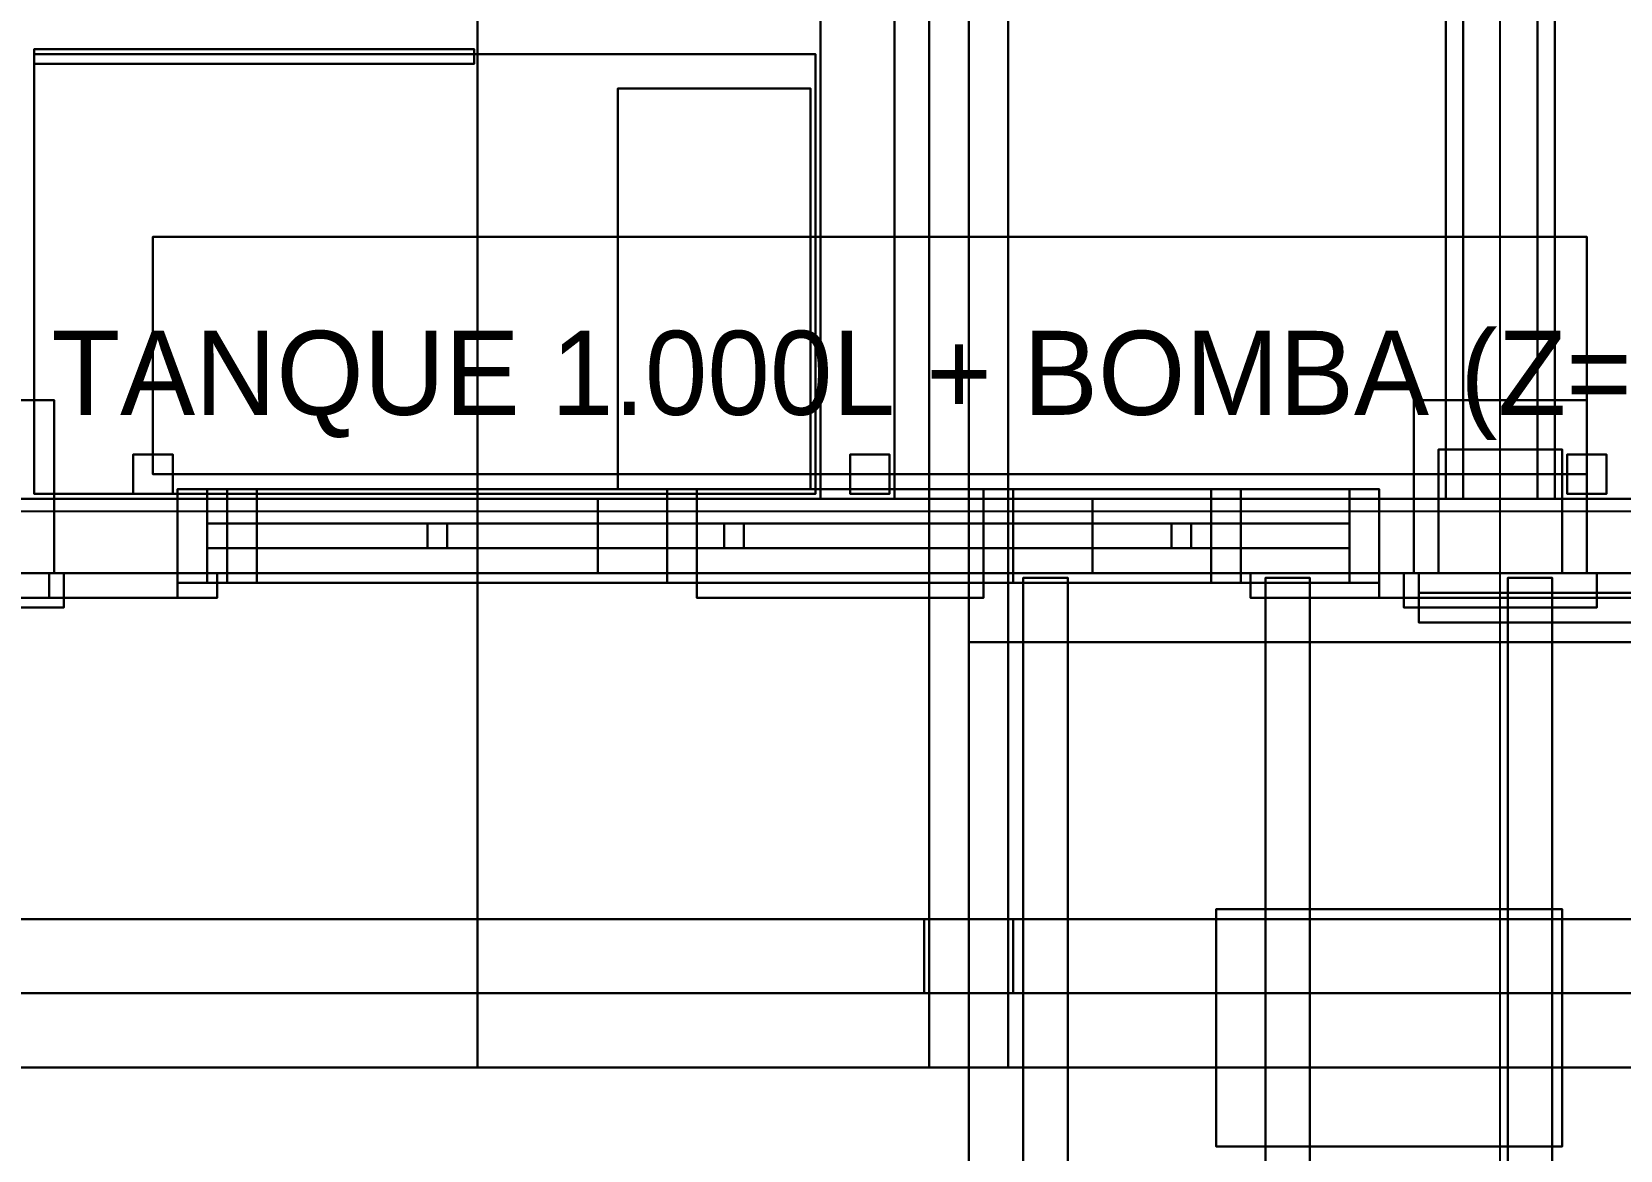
# Model space of a CAD drawing. Header units: metres. Extents: x -0.6 to 96.4, y -1.3 to 40.2.
# Drawn here: x 2.955 to 6.167, y 1.832 to 4.095 of the extents above; entities that cross this region are included whole.
import ezdxf

# ---------------------------------------------------------------- set-up
doc = ezdxf.new("R2010")
doc.units = ezdxf.units.M
for name, color, linetype in [('COLUMNAS_3D', 1, 'CONTINUOUS'), ('CUBIERTA_CHALET_3D', 9, 'CONTINUOUS'), ('EJES_ESTRUCTURALES', 1, 'CONTINUOUS'), ('LOSA_PISO_3D', 8, 'CONTINUOUS'), ('MUROS_EXTERIORES_3D', 7, 'CONTINUOUS'), ('P2_CARPINTERIA_RUSTICA_3D', 34, 'CONTINUOUS'), ('P2_COLUMNAS_3D', 1, 'CONTINUOUS'), ('P2_LOSA_PISO_3D', 8, 'CONTINUOUS'), ('P2_MUROS_MADERA_EXT_3D', 34, 'CONTINUOUS'), ('P2_MUROS_MADERA_INT_3D', 6, 'CONTINUOUS'), ('P2_ROTULOS', 6, 'CONTINUOUS'), ('P2_TIMBER_FRAME_3D', 34, 'CONTINUOUS'), ('PB_MOBILIARIO_OFICINA_3D', 34, 'CONTINUOUS'), ('SOTANO_COLUMNAS_3D', 1, 'CONTINUOUS'), ('SOTANO_LOSA_3D', 8, 'CONTINUOUS'), ('SOTANO_MOBILIARIO_3D', 30, 'CONTINUOUS'), ('SOTANO_MUROS_EXT_3D', 4, 'CONTINUOUS'), ('SOTANO_MUROS_INT_3D', 4, 'CONTINUOUS'), ('SOTANO_PIEDRA_MADERA_3D', 34, 'CONTINUOUS'), ('TERRENO_3D', 3, 'CONTINUOUS')]:
    doc.layers.add(name, color=color, linetype=linetype)

msp = doc.modelspace()

# ---------------------------------------------------------------- linework, layer by layer
at = {"layer": 'COLUMNAS_3D', "color": 1}
for points in [[(5.8, 3), (6.05, 3), (6.05, 3.25), (5.8, 3.25)], [(5.8, 3, 2.85), (6.05, 3, 2.85), (6.05, 3.25, 2.85), (5.8, 3.25, 2.85)], [(5.8, 3.25), (6.05, 3.25), (6.05, 3.25, 2.85), (5.8, 3.25, 2.85)], [(5.8, 3), (5.8, 3.25), (5.8, 3.25, 2.85), (5.8, 3, 2.85)], [(6.05, 3), (6.05, 3.25), (6.05, 3.25, 2.85), (6.05, 3, 2.85)], [(5.8, 3), (6.05, 3), (6.05, 3, 2.85), (5.8, 3, 2.85)]]:
    msp.add_3dface(points, dxfattribs=at)
at = {"layer": 'CUBIERTA_CHALET_3D', "color": 9}
for points in [[(4.85, 2, 8.6994), (10.1, 2, 5.4189), (10.1, 24.71, 5.4189), (4.85, 24.71, 8.6994)], [(4.85, 2, 8.8794), (10.1, 2, 5.5989), (10.1, 24.71, 5.5989), (4.85, 24.71, 8.8794)], [(4.85, 2, 8.6994), (4.85, 24.71, 8.6994), (4.85, 24.71, 8.8794), (4.85, 2, 8.8794)], [(0.4, 2, 7.56), (3.8562, 2, 8.0784), (3.8562, 7.45, 8.0784), (0.4, 7.45, 7.56)], [(0.4, 2, 7.72), (3.8562, 2, 8.2384), (3.8562, 7.45, 8.2384), (0.4, 7.45, 7.72)], [(3.8562, 2, 8.0784), (3.8562, 7.45, 8.0784), (3.8562, 7.45, 8.2384), (3.8562, 2, 8.2384)], [(3.8562, 2, 8.0784), (4.85, 2, 8.6994), (4.85, 7.45, 8.6994), (3.8562, 7.45, 8.0784)], [(3.8562, 2, 8.2584), (4.85, 2, 8.8794), (4.85, 7.45, 8.8794), (3.8562, 7.45, 8.2584)], [(3.8562, 2, 8.0784), (3.8562, 7.45, 8.0784), (3.8562, 7.45, 8.2584), (3.8562, 2, 8.2584)], [(4.85, 2, 8.6994), (4.85, 7.45, 8.6994), (4.85, 7.45, 8.8794), (4.85, 2, 8.8794)], [(0.4, 2, 7.56), (3.8562, 2, 8.0784), (3.8562, 2, 8.2384), (0.4, 2, 7.72)], [(3.8562, 2, 8.0784), (4.85, 2, 8.6994), (4.85, 2, 8.8794), (3.8562, 2, 8.2584)], [(4.85, 2, 8.6994), (10.1, 2, 5.4189), (10.1, 2, 5.5989), (4.85, 2, 8.8794)]]:
    msp.add_3dface(points, dxfattribs=at)
at = {"layer": 'EJES_ESTRUCTURALES', "color": 1}
for p, q in [((5.925, 1.8), (5.925, 25.51)), ((-0.6, 3.125), (10.4, 3.125))]:
    msp.add_line(p, q, dxfattribs=at)
at = {"layer": 'LOSA_PISO_3D', "color": 8}
for points in [[(0.15, 3, -0.15), (9.15, 3, -0.15), (9.15, 7.4, -0.15), (0.15, 7.4, -0.15)], [(0.15, 3), (9.15, 3), (9.15, 7.4), (0.15, 7.4)], [(0.15, 3, -0.15), (9.15, 3, -0.15), (9.15, 3), (0.15, 3)]]:
    msp.add_3dface(points, dxfattribs=at)
at = {"layer": 'MUROS_EXTERIORES_3D', "color": 7}
for points in [[(2.35, 3), (4.1, 3), (4.1, 3.15), (2.35, 3.15)], [(2.35, 3, 2.85), (4.1, 3, 2.85), (4.1, 3.15, 2.85), (2.35, 3.15, 2.85)], [(2.35, 3.15), (4.1, 3.15), (4.1, 3.15, 2.85), (2.35, 3.15, 2.85)], [(4.1, 3), (4.1, 3.15), (4.1, 3.15, 2.85), (4.1, 3, 2.85)], [(4.1, 3), (5.1, 3), (5.1, 3.15), (4.1, 3.15)], [(4.1, 3, 1), (5.1, 3, 1), (5.1, 3.15, 1), (4.1, 3.15, 1)], [(4.1, 3.15), (5.1, 3.15), (5.1, 3.15, 1), (4.1, 3.15, 1)], [(4.1, 3), (4.1, 3.15), (4.1, 3.15, 1), (4.1, 3, 1)], [(4.1, 3, 2.1), (5.1, 3, 2.1), (5.1, 3.15, 2.1), (4.1, 3.15, 2.1)], [(4.1, 3, 2.85), (5.1, 3, 2.85), (5.1, 3.15, 2.85), (4.1, 3.15, 2.85)], [(4.1, 3.15, 2.1), (5.1, 3.15, 2.1), (5.1, 3.15, 2.85), (4.1, 3.15, 2.85)], [(4.1, 3, 2.1), (4.1, 3.15, 2.1), (4.1, 3.15, 2.85), (4.1, 3, 2.85)], [(5.1, 3), (5.1, 3.15), (5.1, 3.15, 1), (5.1, 3, 1)], [(5.1, 3, 2.1), (5.1, 3.15, 2.1), (5.1, 3.15, 2.85), (5.1, 3, 2.85)], [(5.1, 3), (7, 3), (7, 3.15), (5.1, 3.15)], [(5.1, 3, 2.85), (7, 3, 2.85), (7, 3.15, 2.85), (5.1, 3.15, 2.85)], [(5.1, 3.15), (7, 3.15), (7, 3.15, 2.85), (5.1, 3.15, 2.85)], [(5.1, 3), (5.1, 3.15), (5.1, 3.15, 2.85), (5.1, 3, 2.85)], [(2.35, 3), (4.1, 3), (4.1, 3, 2.85), (2.35, 3, 2.85)], [(4.1, 3), (5.1, 3), (5.1, 3, 1), (4.1, 3, 1)], [(4.1, 3, 2.1), (5.1, 3, 2.1), (5.1, 3, 2.85), (4.1, 3, 2.85)], [(5.1, 3), (7, 3), (7, 3, 2.85), (5.1, 3, 2.85)]]:
    msp.add_3dface(points, dxfattribs=at)
at = {"layer": 'P2_CARPINTERIA_RUSTICA_3D', "color": 34}
for points in [[(3.25, 2.98, -0.85), (4.3, 2.98, -0.85), (4.3, 3.17, -0.85), (3.25, 3.17, -0.85)], [(3.25, 2.98, -0.79), (4.3, 2.98, -0.79), (4.3, 3.17, -0.79), (3.25, 3.17, -0.79)], [(3.25, 3.17, -0.85), (4.3, 3.17, -0.85), (4.3, 3.17, -0.79), (3.25, 3.17, -0.79)], [(3.25, 2.98, -0.85), (3.25, 3.17, -0.85), (3.25, 3.17, -0.79), (3.25, 2.98, -0.79)], [(3.25, 2.98, -0.46), (4.3, 2.98, -0.46), (4.3, 3.17, -0.46), (3.25, 3.17, -0.46)], [(3.25, 2.98, -0.4), (4.3, 2.98, -0.4), (4.3, 3.17, -0.4), (3.25, 3.17, -0.4)], [(3.25, 3.17, -0.46), (4.3, 3.17, -0.46), (4.3, 3.17, -0.4), (3.25, 3.17, -0.4)], [(3.25, 2.98, -0.46), (3.25, 3.17, -0.46), (3.25, 3.17, -0.4), (3.25, 2.98, -0.4)], [(3.25, 2.98, -0.79), (3.31, 2.98, -0.79), (3.31, 3.17, -0.79), (3.25, 3.17, -0.79)], [(3.25, 2.98, -0.46), (3.31, 2.98, -0.46), (3.31, 3.17, -0.46), (3.25, 3.17, -0.46)], [(3.25, 3.17, -0.79), (3.31, 3.17, -0.79), (3.31, 3.17, -0.46), (3.25, 3.17, -0.46)], [(3.25, 2.98, -0.79), (3.25, 3.17, -0.79), (3.25, 3.17, -0.46), (3.25, 2.98, -0.46)], [(3.31, 2.98, -0.79), (3.31, 3.17, -0.79), (3.31, 3.17, -0.46), (3.31, 2.98, -0.46)], [(3.35, 2.98, 3.9), (5.4, 2.98, 3.9), (5.4, 3.17, 3.9), (3.35, 3.17, 3.9)], [(3.35, 2.98, 3.96), (5.4, 2.98, 3.96), (5.4, 3.17, 3.96), (3.35, 3.17, 3.96)], [(3.35, 3.17, 3.9), (5.4, 3.17, 3.9), (5.4, 3.17, 3.96), (3.35, 3.17, 3.96)], [(3.35, 2.98, 3.9), (3.35, 3.17, 3.9), (3.35, 3.17, 3.96), (3.35, 2.98, 3.96)], [(3.35, 2.98, 5.14), (5.4, 2.98, 5.14), (5.4, 3.17, 5.14), (3.35, 3.17, 5.14)], [(3.35, 2.98, 5.2), (5.4, 2.98, 5.2), (5.4, 3.17, 5.2), (3.35, 3.17, 5.2)], [(3.35, 3.17, 5.14), (5.4, 3.17, 5.14), (5.4, 3.17, 5.2), (3.35, 3.17, 5.2)], [(3.35, 2.98, 5.14), (3.35, 3.17, 5.14), (3.35, 3.17, 5.2), (3.35, 2.98, 5.2)], [(3.35, 2.98, 3.96), (3.41, 2.98, 3.96), (3.41, 3.17, 3.96), (3.35, 3.17, 3.96)], [(3.35, 2.98, 5.14), (3.41, 2.98, 5.14), (3.41, 3.17, 5.14), (3.35, 3.17, 5.14)], [(3.35, 3.17, 3.96), (3.41, 3.17, 3.96), (3.41, 3.17, 5.14), (3.35, 3.17, 5.14)], [(3.35, 2.98, 3.96), (3.35, 3.17, 3.96), (3.35, 3.17, 5.14), (3.35, 2.98, 5.14)], [(3.41, 2.98, 3.96), (3.41, 3.17, 3.96), (3.41, 3.17, 5.14), (3.41, 2.98, 5.14)], [(4.24, 2.98, -0.79), (4.3, 2.98, -0.79), (4.3, 3.17, -0.79), (4.24, 3.17, -0.79)], [(4.24, 2.98, -0.46), (4.3, 2.98, -0.46), (4.3, 3.17, -0.46), (4.24, 3.17, -0.46)], [(4.24, 3.17, -0.79), (4.3, 3.17, -0.79), (4.3, 3.17, -0.46), (4.24, 3.17, -0.46)], [(4.24, 2.98, -0.79), (4.24, 3.17, -0.79), (4.24, 3.17, -0.46), (4.24, 2.98, -0.46)], [(4.3, 2.98, -0.85), (4.3, 3.17, -0.85), (4.3, 3.17, -0.79), (4.3, 2.98, -0.79)], [(4.3, 2.98, -0.46), (4.3, 3.17, -0.46), (4.3, 3.17, -0.4), (4.3, 2.98, -0.4)], [(4.3, 2.98, -0.79), (4.3, 3.17, -0.79), (4.3, 3.17, -0.46), (4.3, 2.98, -0.46)], [(4.88, 2.98, -1.7), (5.68, 2.98, -1.7), (5.68, 3.17, -1.7), (4.88, 3.17, -1.7)], [(4.88, 2.98, -1.64), (5.68, 2.98, -1.64), (5.68, 3.17, -1.64), (4.88, 3.17, -1.64)], [(4.88, 3.17, -1.7), (5.68, 3.17, -1.7), (5.68, 3.17, -1.64), (4.88, 3.17, -1.64)], [(4.88, 2.98, -1.7), (4.88, 3.17, -1.7), (4.88, 3.17, -1.64), (4.88, 2.98, -1.64)], [(4.88, 2.98, -0.51), (5.68, 2.98, -0.51), (5.68, 3.17, -0.51), (4.88, 3.17, -0.51)], [(4.88, 2.98, -0.45), (5.68, 2.98, -0.45), (5.68, 3.17, -0.45), (4.88, 3.17, -0.45)], [(4.88, 3.17, -0.51), (5.68, 3.17, -0.51), (5.68, 3.17, -0.45), (4.88, 3.17, -0.45)], [(4.88, 2.98, -0.51), (4.88, 3.17, -0.51), (4.88, 3.17, -0.45), (4.88, 2.98, -0.45)], [(4.88, 2.98, -1.64), (4.94, 2.98, -1.64), (4.94, 3.17, -1.64), (4.88, 3.17, -1.64)], [(4.88, 2.98, -0.51), (4.94, 2.98, -0.51), (4.94, 3.17, -0.51), (4.88, 3.17, -0.51)], [(4.88, 3.17, -1.64), (4.94, 3.17, -1.64), (4.94, 3.17, -0.51), (4.88, 3.17, -0.51)], [(4.88, 2.98, -1.64), (4.88, 3.17, -1.64), (4.88, 3.17, -0.51), (4.88, 2.98, -0.51)], [(4.94, 2.98, -1.64), (4.94, 3.17, -1.64), (4.94, 3.17, -0.51), (4.94, 2.98, -0.51)], [(5.34, 2.98, 3.96), (5.4, 2.98, 3.96), (5.4, 3.17, 3.96), (5.34, 3.17, 3.96)], [(5.34, 2.98, 5.14), (5.4, 2.98, 5.14), (5.4, 3.17, 5.14), (5.34, 3.17, 5.14)], [(5.34, 3.17, 3.96), (5.4, 3.17, 3.96), (5.4, 3.17, 5.14), (5.34, 3.17, 5.14)], [(5.34, 2.98, 3.96), (5.34, 3.17, 3.96), (5.34, 3.17, 5.14), (5.34, 2.98, 5.14)], [(5.4, 2.98, 3.9), (5.4, 3.17, 3.9), (5.4, 3.17, 3.96), (5.4, 2.98, 3.96)], [(5.4, 2.98, 5.14), (5.4, 3.17, 5.14), (5.4, 3.17, 5.2), (5.4, 2.98, 5.2)], [(5.4, 2.98, 3.96), (5.4, 3.17, 3.96), (5.4, 3.17, 5.14), (5.4, 2.98, 5.14)], [(5.62, 2.98, -1.64), (5.68, 2.98, -1.64), (5.68, 3.17, -1.64), (5.62, 3.17, -1.64)], [(5.62, 2.98, -0.51), (5.68, 2.98, -0.51), (5.68, 3.17, -0.51), (5.62, 3.17, -0.51)], [(5.62, 3.17, -1.64), (5.68, 3.17, -1.64), (5.68, 3.17, -0.51), (5.62, 3.17, -0.51)], [(5.62, 2.98, -1.64), (5.62, 3.17, -1.64), (5.62, 3.17, -0.51), (5.62, 2.98, -0.51)], [(5.68, 2.98, -1.7), (5.68, 3.17, -1.7), (5.68, 3.17, -1.64), (5.68, 2.98, -1.64)], [(5.68, 2.98, -0.51), (5.68, 3.17, -0.51), (5.68, 3.17, -0.45), (5.68, 2.98, -0.45)], [(5.68, 2.98, -1.64), (5.68, 3.17, -1.64), (5.68, 3.17, -0.51), (5.68, 2.98, -0.51)], [(3.31, 3.05, -0.645), (4.24, 3.05, -0.645), (4.24, 3.1, -0.645), (3.31, 3.1, -0.645)], [(3.31, 3.05, -0.605), (4.24, 3.05, -0.605), (4.24, 3.1, -0.605), (3.31, 3.1, -0.605)], [(3.31, 3.1, -0.645), (4.24, 3.1, -0.645), (4.24, 3.1, -0.605), (3.31, 3.1, -0.605)], [(3.31, 3.05, -0.645), (3.31, 3.1, -0.645), (3.31, 3.1, -0.605), (3.31, 3.05, -0.605)], [(3.41, 3.05, 4.53), (5.34, 3.05, 4.53), (5.34, 3.1, 4.53), (3.41, 3.1, 4.53)], [(3.41, 3.05, 4.57), (5.34, 3.05, 4.57), (5.34, 3.1, 4.57), (3.41, 3.1, 4.57)], [(3.41, 3.1, 4.53), (5.34, 3.1, 4.53), (5.34, 3.1, 4.57), (3.41, 3.1, 4.57)], [(3.41, 3.05, 4.53), (3.41, 3.1, 4.53), (3.41, 3.1, 4.57), (3.41, 3.05, 4.57)], [(3.755, 3.05, -0.79), (3.795, 3.05, -0.79), (3.795, 3.1, -0.79), (3.755, 3.1, -0.79)], [(3.755, 3.05, -0.46), (3.795, 3.05, -0.46), (3.795, 3.1, -0.46), (3.755, 3.1, -0.46)], [(3.755, 3.1, -0.79), (3.795, 3.1, -0.79), (3.795, 3.1, -0.46), (3.755, 3.1, -0.46)], [(3.755, 3.05, -0.79), (3.755, 3.1, -0.79), (3.755, 3.1, -0.46), (3.755, 3.05, -0.46)], [(3.795, 3.05, -0.79), (3.795, 3.1, -0.79), (3.795, 3.1, -0.46), (3.795, 3.05, -0.46)], [(4.24, 3.05, -0.645), (4.24, 3.1, -0.645), (4.24, 3.1, -0.605), (4.24, 3.05, -0.605)], [(4.355, 3.05, 3.96), (4.395, 3.05, 3.96), (4.395, 3.1, 3.96), (4.355, 3.1, 3.96)], [(4.355, 3.05, 5.14), (4.395, 3.05, 5.14), (4.395, 3.1, 5.14), (4.355, 3.1, 5.14)], [(4.355, 3.1, 3.96), (4.395, 3.1, 3.96), (4.395, 3.1, 5.14), (4.355, 3.1, 5.14)], [(4.355, 3.05, 3.96), (4.355, 3.1, 3.96), (4.355, 3.1, 5.14), (4.355, 3.05, 5.14)], [(4.395, 3.05, 3.96), (4.395, 3.1, 3.96), (4.395, 3.1, 5.14), (4.395, 3.05, 5.14)], [(4.94, 3.05, -1.095), (5.62, 3.05, -1.095), (5.62, 3.1, -1.095), (4.94, 3.1, -1.095)], [(4.94, 3.05, -1.055), (5.62, 3.05, -1.055), (5.62, 3.1, -1.055), (4.94, 3.1, -1.055)], [(4.94, 3.1, -1.095), (5.62, 3.1, -1.095), (5.62, 3.1, -1.055), (4.94, 3.1, -1.055)], [(4.94, 3.05, -1.095), (4.94, 3.1, -1.095), (4.94, 3.1, -1.055), (4.94, 3.05, -1.055)], [(5.26, 3.05, -1.64), (5.3, 3.05, -1.64), (5.3, 3.1, -1.64), (5.26, 3.1, -1.64)], [(5.26, 3.05, -0.51), (5.3, 3.05, -0.51), (5.3, 3.1, -0.51), (5.26, 3.1, -0.51)], [(5.26, 3.1, -1.64), (5.3, 3.1, -1.64), (5.3, 3.1, -0.51), (5.26, 3.1, -0.51)], [(5.26, 3.05, -1.64), (5.26, 3.1, -1.64), (5.26, 3.1, -0.51), (5.26, 3.05, -0.51)], [(5.3, 3.05, -1.64), (5.3, 3.1, -1.64), (5.3, 3.1, -0.51), (5.3, 3.05, -0.51)], [(5.34, 3.05, 4.53), (5.34, 3.1, 4.53), (5.34, 3.1, 4.57), (5.34, 3.05, 4.57)], [(5.62, 3.05, -1.095), (5.62, 3.1, -1.095), (5.62, 3.1, -1.055), (5.62, 3.05, -1.055)], [(3.31, 3.05, -0.645), (4.24, 3.05, -0.645), (4.24, 3.05, -0.605), (3.31, 3.05, -0.605)], [(3.41, 3.05, 4.53), (5.34, 3.05, 4.53), (5.34, 3.05, 4.57), (3.41, 3.05, 4.57)], [(3.755, 3.05, -0.79), (3.795, 3.05, -0.79), (3.795, 3.05, -0.46), (3.755, 3.05, -0.46)], [(4.355, 3.05, 3.96), (4.395, 3.05, 3.96), (4.395, 3.05, 5.14), (4.355, 3.05, 5.14)], [(4.94, 3.05, -1.095), (5.62, 3.05, -1.095), (5.62, 3.05, -1.055), (4.94, 3.05, -1.055)], [(5.26, 3.05, -1.64), (5.3, 3.05, -1.64), (5.3, 3.05, -0.51), (5.26, 3.05, -0.51)], [(2.99, 2.95, 3.9), (3.33, 2.95, 3.9), (3.33, 3, 3.9), (2.99, 3, 3.9)], [(2.99, 2.95, 5.2), (3.33, 2.95, 5.2), (3.33, 3, 5.2), (2.99, 3, 5.2)], [(2.99, 3, 3.9), (3.33, 3, 3.9), (3.33, 3, 5.2), (2.99, 3, 5.2)], [(2.99, 2.95, 3.9), (2.99, 3, 3.9), (2.99, 3, 5.2), (2.99, 2.95, 5.2)], [(3.33, 2.95, 3.9), (3.33, 3, 3.9), (3.33, 3, 5.2), (3.33, 2.95, 5.2)], [(5.42, 2.95, 3.9), (5.76, 2.95, 3.9), (5.76, 3, 3.9), (5.42, 3, 3.9)], [(5.42, 2.95, 5.2), (5.76, 2.95, 5.2), (5.76, 3, 5.2), (5.42, 3, 5.2)], [(5.42, 3, 3.9), (5.76, 3, 3.9), (5.76, 3, 5.2), (5.42, 3, 5.2)], [(5.42, 2.95, 3.9), (5.42, 3, 3.9), (5.42, 3, 5.2), (5.42, 2.95, 5.2)], [(5.76, 2.95, 3.9), (5.76, 3, 3.9), (5.76, 3, 5.2), (5.76, 2.95, 5.2)], [(3.25, 2.98, -0.85), (4.3, 2.98, -0.85), (4.3, 2.98, -0.79), (3.25, 2.98, -0.79)], [(3.25, 2.98, -0.46), (4.3, 2.98, -0.46), (4.3, 2.98, -0.4), (3.25, 2.98, -0.4)], [(3.25, 2.98, -0.79), (3.31, 2.98, -0.79), (3.31, 2.98, -0.46), (3.25, 2.98, -0.46)], [(3.35, 2.98, 3.9), (5.4, 2.98, 3.9), (5.4, 2.98, 3.96), (3.35, 2.98, 3.96)], [(3.35, 2.98, 5.14), (5.4, 2.98, 5.14), (5.4, 2.98, 5.2), (3.35, 2.98, 5.2)], [(3.35, 2.98, 3.96), (3.41, 2.98, 3.96), (3.41, 2.98, 5.14), (3.35, 2.98, 5.14)], [(4.24, 2.98, -0.79), (4.3, 2.98, -0.79), (4.3, 2.98, -0.46), (4.24, 2.98, -0.46)], [(4.88, 2.98, -1.7), (5.68, 2.98, -1.7), (5.68, 2.98, -1.64), (4.88, 2.98, -1.64)], [(4.88, 2.98, -0.51), (5.68, 2.98, -0.51), (5.68, 2.98, -0.45), (4.88, 2.98, -0.45)], [(4.88, 2.98, -1.64), (4.94, 2.98, -1.64), (4.94, 2.98, -0.51), (4.88, 2.98, -0.51)], [(5.34, 2.98, 3.96), (5.4, 2.98, 3.96), (5.4, 2.98, 5.14), (5.34, 2.98, 5.14)], [(5.62, 2.98, -1.64), (5.68, 2.98, -1.64), (5.68, 2.98, -0.51), (5.62, 2.98, -0.51)], [(5.76, 2.9, -2.53), (6.28, 2.9, -2.53), (6.28, 2.96, -2.53), (5.76, 2.96, -2.53)], [(5.76, 2.9, -0.47), (6.28, 2.9, -0.47), (6.28, 2.96, -0.47), (5.76, 2.96, -0.47)], [(5.76, 2.96, -2.53), (6.28, 2.96, -2.53), (6.28, 2.96, -0.47), (5.76, 2.96, -0.47)], [(5.76, 2.9, -2.53), (5.76, 2.96, -2.53), (5.76, 2.96, -0.47), (5.76, 2.9, -0.47)], [(2.99, 2.95, 3.9), (3.33, 2.95, 3.9), (3.33, 2.95, 5.2), (2.99, 2.95, 5.2)], [(5.42, 2.95, 3.9), (5.76, 2.95, 3.9), (5.76, 2.95, 5.2), (5.42, 2.95, 5.2)], [(5.76, 2.9, -2.53), (6.28, 2.9, -2.53), (6.28, 2.9, -0.47), (5.76, 2.9, -0.47)]]:
    msp.add_3dface(points, dxfattribs=at)
at = {"layer": 'P2_COLUMNAS_3D', "color": 1}
for points in [[(5.8, 3, 3), (6.05, 3, 3), (6.05, 3.25, 3), (5.8, 3.25, 3)], [(5.8, 3, 5.85), (6.05, 3, 5.85), (6.05, 3.25, 5.85), (5.8, 3.25, 5.85)], [(5.8, 3.25, 3), (6.05, 3.25, 3), (6.05, 3.25, 5.85), (5.8, 3.25, 5.85)], [(5.8, 3, 3), (5.8, 3.25, 3), (5.8, 3.25, 5.85), (5.8, 3, 5.85)], [(6.05, 3, 3), (6.05, 3.25, 3), (6.05, 3.25, 5.85), (6.05, 3, 5.85)], [(5.8, 3, 3), (6.05, 3, 3), (6.05, 3, 5.85), (5.8, 3, 5.85)]]:
    msp.add_3dface(points, dxfattribs=at)
at = {"layer": 'P2_LOSA_PISO_3D', "color": 8}
for points in [[(0.15, 3, 2.85), (9.15, 3, 2.85), (9.15, 7.4, 2.85), (0.15, 7.4, 2.85)], [(0.15, 3, 3), (9.15, 3, 3), (9.15, 7.4, 3), (0.15, 7.4, 3)], [(0.15, 3, 2.85), (9.15, 3, 2.85), (9.15, 3, 3), (0.15, 3, 3)]]:
    msp.add_3dface(points, dxfattribs=at)
at = {"layer": 'P2_MUROS_MADERA_EXT_3D', "color": 34}
for points in [[(2.9, 3, 3), (3.35, 3, 3), (3.35, 3.15, 3), (2.9, 3.15, 3)], [(2.9, 3, 5.85), (3.35, 3, 5.85), (3.35, 3.15, 5.85), (2.9, 3.15, 5.85)], [(2.9, 3.15, 3), (3.35, 3.15, 3), (3.35, 3.15, 5.85), (2.9, 3.15, 5.85)], [(2.9, 3, 5.85), (3.8562, 3, 5.85), (3.8562, 3.15, 5.85), (2.9, 3.15, 5.85)], [(2.9, 3, 7.935), (3.8562, 3, 8.0784), (3.8562, 3.15, 8.0784), (2.9, 3.15, 7.935)], [(2.9, 3.15, 5.85), (3.8562, 3.15, 5.85), (3.8562, 3.15, 8.0784), (2.9, 3.15, 7.935)], [(3.35, 3, 3), (3.35, 3.15, 3), (3.35, 3.15, 5.85), (3.35, 3, 5.85)], [(3.35, 3, 3), (5.4, 3, 3), (5.4, 3.15, 3), (3.35, 3.15, 3)], [(3.35, 3, 3.9), (5.4, 3, 3.9), (5.4, 3.15, 3.9), (3.35, 3.15, 3.9)], [(3.35, 3.15, 3), (5.4, 3.15, 3), (5.4, 3.15, 3.9), (3.35, 3.15, 3.9)], [(3.35, 3, 3), (3.35, 3.15, 3), (3.35, 3.15, 3.9), (3.35, 3, 3.9)], [(3.35, 3, 5.2), (5.4, 3, 5.2), (5.4, 3.15, 5.2), (3.35, 3.15, 5.2)], [(3.35, 3, 5.85), (5.4, 3, 5.85), (5.4, 3.15, 5.85), (3.35, 3.15, 5.85)], [(3.35, 3.15, 5.2), (5.4, 3.15, 5.2), (5.4, 3.15, 5.85), (3.35, 3.15, 5.85)], [(3.35, 3, 5.2), (3.35, 3.15, 5.2), (3.35, 3.15, 5.85), (3.35, 3, 5.85)], [(3.8562, 3, 5.85), (3.8562, 3.15, 5.85), (3.8562, 3.15, 8.0784), (3.8562, 3, 8.0784)], [(3.8562, 3, 5.85), (4.85, 3, 5.85), (4.85, 3.15, 5.85), (3.8562, 3.15, 5.85)], [(3.8562, 3, 8.0784), (4.85, 3, 8.6994), (4.85, 3.15, 8.6994), (3.8562, 3.15, 8.0784)], [(3.8562, 3.15, 5.85), (4.85, 3.15, 5.85), (4.85, 3.15, 8.6994), (3.8562, 3.15, 8.0784)], [(3.8562, 3, 5.85), (3.8562, 3.15, 5.85), (3.8562, 3.15, 8.0784), (3.8562, 3, 8.0784)], [(4.85, 3, 5.85), (4.85, 3.15, 5.85), (4.85, 3.15, 8.6994), (4.85, 3, 8.6994)], [(4.85, 3, 5.85), (9.15, 3, 5.85), (9.15, 3.15, 5.85), (4.85, 3.15, 5.85)], [(4.85, 3, 8.6994), (9.15, 3, 6.0125), (9.15, 3.15, 6.0125), (4.85, 3.15, 8.6994)], [(4.85, 3.15, 5.85), (9.15, 3.15, 5.85), (9.15, 3.15, 6.0125), (4.85, 3.15, 8.6994)], [(4.85, 3, 5.85), (4.85, 3.15, 5.85), (4.85, 3.15, 8.6994), (4.85, 3, 8.6994)], [(5.4, 3, 3), (5.4, 3.15, 3), (5.4, 3.15, 3.9), (5.4, 3, 3.9)], [(5.4, 3, 5.2), (5.4, 3.15, 5.2), (5.4, 3.15, 5.85), (5.4, 3, 5.85)], [(5.4, 3, 3), (6.65, 3, 3), (6.65, 3.15, 3), (5.4, 3.15, 3)], [(5.4, 3, 5.85), (6.65, 3, 5.85), (6.65, 3.15, 5.85), (5.4, 3.15, 5.85)], [(5.4, 3.15, 3), (6.65, 3.15, 3), (6.65, 3.15, 5.85), (5.4, 3.15, 5.85)], [(5.4, 3, 3), (5.4, 3.15, 3), (5.4, 3.15, 5.85), (5.4, 3, 5.85)], [(2.9, 3, 3), (3.35, 3, 3), (3.35, 3, 5.85), (2.9, 3, 5.85)], [(2.9, 3, 5.85), (3.8562, 3, 5.85), (3.8562, 3, 8.0784), (2.9, 3, 7.935)], [(3.35, 3, 3), (5.4, 3, 3), (5.4, 3, 3.9), (3.35, 3, 3.9)], [(3.35, 3, 5.2), (5.4, 3, 5.2), (5.4, 3, 5.85), (3.35, 3, 5.85)], [(3.8562, 3, 5.85), (4.85, 3, 5.85), (4.85, 3, 8.6994), (3.8562, 3, 8.0784)], [(4.85, 3, 5.85), (9.15, 3, 5.85), (9.15, 3, 6.0125), (4.85, 3, 8.6994)], [(5.4, 3, 3), (6.65, 3, 3), (6.65, 3, 5.85), (5.4, 3, 5.85)]]:
    msp.add_3dface(points, dxfattribs=at)
at = {"layer": 'P2_MUROS_MADERA_INT_3D', "color": 6}
for points in [[(5.85, 3.15, 3), (6, 3.15, 3), (6, 5.55, 3), (5.85, 5.55, 3)], [(5.85, 3.15, 5.85), (6, 3.15, 5.85), (6, 5.55, 5.85), (5.85, 5.55, 5.85)], [(5.85, 3.15, 3), (5.85, 5.55, 3), (5.85, 5.55, 5.85), (5.85, 3.15, 5.85)], [(6, 3.15, 3), (6, 5.55, 3), (6, 5.55, 5.85), (6, 3.15, 5.85)], [(5.85, 3.15, 3), (6, 3.15, 3), (6, 3.15, 5.85), (5.85, 3.15, 5.85)]]:
    msp.add_3dface(points, dxfattribs=at)
at = {"layer": 'P2_TIMBER_FRAME_3D', "color": 34}
for points in [[(4.77, 2, 8.4794), (4.93, 2, 8.4794), (4.93, 24.71, 8.4794), (4.77, 24.71, 8.4794)], [(4.77, 2, 8.6994), (4.93, 2, 8.6994), (4.93, 24.71, 8.6994), (4.77, 24.71, 8.6994)], [(4.77, 2, 8.4794), (4.77, 24.71, 8.4794), (4.77, 24.71, 8.6994), (4.77, 2, 8.6994)], [(4.93, 2, 8.4794), (4.93, 24.71, 8.4794), (4.93, 24.71, 8.6994), (4.93, 2, 8.6994)], [(2.9, 2.15, 5.67), (9.15, 2.15, 5.67), (9.15, 2.3, 5.67), (2.9, 2.3, 5.67)], [(2.9, 2.15, 5.85), (9.15, 2.15, 5.85), (9.15, 2.3, 5.85), (2.9, 2.3, 5.85)], [(2.9, 2.3, 5.67), (9.15, 2.3, 5.67), (9.15, 2.3, 5.85), (2.9, 2.3, 5.85)], [(4.76, 2.15, 5.85), (4.94, 2.15, 5.85), (4.94, 2.3, 5.85), (4.76, 2.3, 5.85)], [(4.76, 2.15, 8.6494), (4.94, 2.15, 8.6494), (4.94, 2.3, 8.6494), (4.76, 2.3, 8.6494)], [(4.76, 2.3, 5.85), (4.94, 2.3, 5.85), (4.94, 2.3, 8.6494), (4.76, 2.3, 8.6494)], [(4.76, 2.15, 5.85), (4.76, 2.3, 5.85), (4.76, 2.3, 8.6494), (4.76, 2.15, 8.6494)], [(4.85, 2.15, 6), (4.93, 2.15, 6), (4.93, 2.3, 6), (4.85, 2.3, 6)], [(4.85, 2.3, 6), (4.93, 2.3, 6), (7.15, 2.3, 7.1422), (7, 2.3, 7.236)], [(4.85, 2.15, 6), (4.85, 2.3, 6), (7, 2.3, 7.236), (7, 2.15, 7.236)], [(4.93, 2.15, 6), (4.93, 2.3, 6), (7.15, 2.3, 7.1422), (7.15, 2.15, 7.1422)], [(4.94, 2.15, 5.85), (4.94, 2.3, 5.85), (4.94, 2.3, 8.6494), (4.94, 2.15, 8.6494)], [(2.9, 2.15, 5.67), (9.15, 2.15, 5.67), (9.15, 2.15, 5.85), (2.9, 2.15, 5.85)], [(4.76, 2.15, 5.85), (4.94, 2.15, 5.85), (4.94, 2.15, 8.6494), (4.76, 2.15, 8.6494)], [(4.85, 2.15, 6), (4.93, 2.15, 6), (7.15, 2.15, 7.1422), (7, 2.15, 7.236)], [(4.77, 2, 8.4794), (4.93, 2, 8.4794), (4.93, 2, 8.6994), (4.77, 2, 8.6994)]]:
    msp.add_3dface(points, dxfattribs=at)
at = {"layer": 'PB_MOBILIARIO_OFICINA_3D', "color": 34}
for points in [[(3.2, 3.2, 0.45), (6.1, 3.2, 0.45), (6.1, 3.68, 0.45), (3.2, 3.68, 0.45)], [(3.2, 3.2, 0.49), (6.1, 3.2, 0.49), (6.1, 3.68, 0.49), (3.2, 3.68, 0.49)], [(3.2, 3.68, 0.45), (6.1, 3.68, 0.45), (6.1, 3.68, 0.49), (3.2, 3.68, 0.49)], [(3.2, 3.2, 0.45), (3.2, 3.68, 0.45), (3.2, 3.68, 0.49), (3.2, 3.2, 0.49)], [(3.2, 3.2, 0.9), (6.1, 3.2, 0.9), (6.1, 3.68, 0.9), (3.2, 3.68, 0.9)], [(3.2, 3.2, 0.94), (6.1, 3.2, 0.94), (6.1, 3.68, 0.94), (3.2, 3.68, 0.94)], [(3.2, 3.68, 0.9), (6.1, 3.68, 0.9), (6.1, 3.68, 0.94), (3.2, 3.68, 0.94)], [(3.2, 3.2, 0.9), (3.2, 3.68, 0.9), (3.2, 3.68, 0.94), (3.2, 3.2, 0.94)], [(3.2, 3.2, 1.35), (6.1, 3.2, 1.35), (6.1, 3.68, 1.35), (3.2, 3.68, 1.35)], [(3.2, 3.2, 1.39), (6.1, 3.2, 1.39), (6.1, 3.68, 1.39), (3.2, 3.68, 1.39)], [(3.2, 3.68, 1.35), (6.1, 3.68, 1.35), (6.1, 3.68, 1.39), (3.2, 3.68, 1.39)], [(3.2, 3.2, 1.35), (3.2, 3.68, 1.35), (3.2, 3.68, 1.39), (3.2, 3.2, 1.39)], [(3.2, 3.2, 1.8), (6.1, 3.2, 1.8), (6.1, 3.68, 1.8), (3.2, 3.68, 1.8)], [(3.2, 3.2, 1.84), (6.1, 3.2, 1.84), (6.1, 3.68, 1.84), (3.2, 3.68, 1.84)], [(3.2, 3.68, 1.8), (6.1, 3.68, 1.8), (6.1, 3.68, 1.84), (3.2, 3.68, 1.84)], [(3.2, 3.2, 1.8), (3.2, 3.68, 1.8), (3.2, 3.68, 1.84), (3.2, 3.2, 1.84)], [(3.2, 3.2, 2.25), (6.1, 3.2, 2.25), (6.1, 3.68, 2.25), (3.2, 3.68, 2.25)], [(3.2, 3.2, 2.29), (6.1, 3.2, 2.29), (6.1, 3.68, 2.29), (3.2, 3.68, 2.29)], [(3.2, 3.68, 2.25), (6.1, 3.68, 2.25), (6.1, 3.68, 2.29), (3.2, 3.68, 2.29)], [(3.2, 3.2, 2.25), (3.2, 3.68, 2.25), (3.2, 3.68, 2.29), (3.2, 3.2, 2.29)], [(6.1, 3.2, 0.45), (6.1, 3.68, 0.45), (6.1, 3.68, 0.49), (6.1, 3.2, 0.49)], [(6.1, 3.2, 0.9), (6.1, 3.68, 0.9), (6.1, 3.68, 0.94), (6.1, 3.2, 0.94)], [(6.1, 3.2, 1.35), (6.1, 3.68, 1.35), (6.1, 3.68, 1.39), (6.1, 3.2, 1.39)], [(6.1, 3.2, 1.8), (6.1, 3.68, 1.8), (6.1, 3.68, 1.84), (6.1, 3.2, 1.84)], [(6.1, 3.2, 2.25), (6.1, 3.68, 2.25), (6.1, 3.68, 2.29), (6.1, 3.2, 2.29)], [(3.2, 3.2, 0.45), (6.1, 3.2, 0.45), (6.1, 3.2, 0.49), (3.2, 3.2, 0.49)], [(3.2, 3.2, 0.9), (6.1, 3.2, 0.9), (6.1, 3.2, 0.94), (3.2, 3.2, 0.94)], [(3.2, 3.2, 1.35), (6.1, 3.2, 1.35), (6.1, 3.2, 1.39), (3.2, 3.2, 1.39)], [(3.2, 3.2, 1.8), (6.1, 3.2, 1.8), (6.1, 3.2, 1.84), (3.2, 3.2, 1.84)], [(3.2, 3.2, 2.25), (6.1, 3.2, 2.25), (6.1, 3.2, 2.29), (3.2, 3.2, 2.29)]]:
    msp.add_3dface(points, dxfattribs=at)
at = {"layer": 'PB_MOBILIARIO_OFICINA_3D', "color": 8}
for points in [[(3.16, 3.16), (3.24, 3.16), (3.24, 3.24), (3.16, 3.24)], [(3.16, 3.16, 2.35), (3.24, 3.16, 2.35), (3.24, 3.24, 2.35), (3.16, 3.24, 2.35)], [(3.16, 3.24), (3.24, 3.24), (3.24, 3.24, 2.35), (3.16, 3.24, 2.35)], [(3.16, 3.16), (3.16, 3.24), (3.16, 3.24, 2.35), (3.16, 3.16, 2.35)], [(3.24, 3.16), (3.24, 3.24), (3.24, 3.24, 2.35), (3.24, 3.16, 2.35)], [(4.61, 3.16), (4.69, 3.16), (4.69, 3.24), (4.61, 3.24)], [(4.61, 3.16, 2.35), (4.69, 3.16, 2.35), (4.69, 3.24, 2.35), (4.61, 3.24, 2.35)], [(4.61, 3.24), (4.69, 3.24), (4.69, 3.24, 2.35), (4.61, 3.24, 2.35)], [(4.61, 3.16), (4.61, 3.24), (4.61, 3.24, 2.35), (4.61, 3.16, 2.35)], [(4.69, 3.16), (4.69, 3.24), (4.69, 3.24, 2.35), (4.69, 3.16, 2.35)], [(6.06, 3.16), (6.14, 3.16), (6.14, 3.24), (6.06, 3.24)], [(6.06, 3.16, 2.35), (6.14, 3.16, 2.35), (6.14, 3.24, 2.35), (6.06, 3.24, 2.35)], [(6.06, 3.24), (6.14, 3.24), (6.14, 3.24, 2.35), (6.06, 3.24, 2.35)], [(6.06, 3.16), (6.06, 3.24), (6.06, 3.24, 2.35), (6.06, 3.16, 2.35)], [(6.14, 3.16), (6.14, 3.24), (6.14, 3.24, 2.35), (6.14, 3.16, 2.35)], [(3.16, 3.16), (3.24, 3.16), (3.24, 3.16, 2.35), (3.16, 3.16, 2.35)], [(4.61, 3.16), (4.69, 3.16), (4.69, 3.16, 2.35), (4.61, 3.16, 2.35)], [(6.06, 3.16), (6.14, 3.16), (6.14, 3.16, 2.35), (6.06, 3.16, 2.35)]]:
    msp.add_3dface(points, dxfattribs=at)
at = {"layer": 'SOTANO_COLUMNAS_3D', "color": 1}
for points in [[(2.65, 3, -2.55), (3, 3, -2.55), (3, 3.35, -2.55), (2.65, 3.35, -2.55)], [(2.65, 3, -0.15), (3, 3, -0.15), (3, 3.35, -0.15), (2.65, 3.35, -0.15)], [(2.65, 3.35, -2.55), (3, 3.35, -2.55), (3, 3.35, -0.15), (2.65, 3.35, -0.15)], [(3, 3, -2.55), (3, 3.35, -2.55), (3, 3.35, -0.15), (3, 3, -0.15)], [(5.75, 3, -2.55), (6.1, 3, -2.55), (6.1, 3.35, -2.55), (5.75, 3.35, -2.55)], [(5.75, 3, -0.15), (6.1, 3, -0.15), (6.1, 3.35, -0.15), (5.75, 3.35, -0.15)], [(5.75, 3.35, -2.55), (6.1, 3.35, -2.55), (6.1, 3.35, -0.15), (5.75, 3.35, -0.15)], [(5.75, 3, -2.55), (5.75, 3.35, -2.55), (5.75, 3.35, -0.15), (5.75, 3, -0.15)], [(6.1, 3, -2.55), (6.1, 3.35, -2.55), (6.1, 3.35, -0.15), (6.1, 3, -0.15)], [(2.65, 3, -2.55), (3, 3, -2.55), (3, 3, -0.15), (2.65, 3, -0.15)], [(5.75, 3, -2.55), (6.1, 3, -2.55), (6.1, 3, -0.15), (5.75, 3, -0.15)]]:
    msp.add_3dface(points, dxfattribs=at)
at = {"layer": 'SOTANO_LOSA_3D', "color": 8}
for points in [[(0.15, 3, -2.7), (9.15, 3, -2.7), (9.15, 11.3, -2.7), (0.15, 11.3, -2.7)], [(0.15, 3, -2.55), (9.15, 3, -2.55), (9.15, 11.3, -2.55), (0.15, 11.3, -2.55)], [(0.15, 3, -2.7), (9.15, 3, -2.7), (9.15, 3, -2.55), (0.15, 3, -2.55)], [(4.85, 0.8, -2.63), (9.05, 0.8, -2.63), (9.05, 3, -2.63), (4.85, 3, -2.63)], [(4.85, 0.8, -2.53), (9.05, 0.8, -2.53), (9.05, 3, -2.53), (4.85, 3, -2.53)], [(4.85, 3, -2.63), (9.05, 3, -2.63), (9.05, 3, -2.53), (4.85, 3, -2.53)], [(4.85, 0.8, -2.63), (4.85, 3, -2.63), (4.85, 3, -2.53), (4.85, 0.8, -2.53)]]:
    msp.add_3dface(points, dxfattribs=at)
at = {"layer": 'SOTANO_MOBILIARIO_3D', "color": 4}
for points in [[(2.96, 4.03, -2.5), (3.85, 4.03, -2.5), (3.85, 4.06, -2.5), (2.96, 4.06, -2.5)], [(2.96, 4.03, -0.53), (3.85, 4.03, -0.53), (3.85, 4.06, -0.53), (2.96, 4.06, -0.53)], [(2.96, 4.06, -2.5), (3.85, 4.06, -2.5), (3.85, 4.06, -0.53), (2.96, 4.06, -0.53)], [(2.96, 4.03, -2.5), (2.96, 4.06, -2.5), (2.96, 4.06, -0.53), (2.96, 4.03, -0.53)], [(3.85, 4.03, -2.5), (3.85, 4.06, -2.5), (3.85, 4.06, -0.53), (3.85, 4.03, -0.53)], [(2.96, 4.03, -2.5), (3.85, 4.03, -2.5), (3.85, 4.03, -0.53), (2.96, 4.03, -0.53)]]:
    msp.add_3dface(points, dxfattribs=at)
at = {"layer": 'SOTANO_MOBILIARIO_3D', "color": 8}
for points in [[(2.96, 3.16, -2.55), (4.54, 3.16, -2.55), (4.54, 4.05, -2.55), (2.96, 4.05, -2.55)], [(2.96, 3.16, -2.5), (4.54, 3.16, -2.5), (4.54, 4.05, -2.5), (2.96, 4.05, -2.5)], [(2.96, 4.05, -2.55), (4.54, 4.05, -2.55), (4.54, 4.05, -2.5), (2.96, 4.05, -2.5)], [(2.96, 3.16, -2.55), (2.96, 4.05, -2.55), (2.96, 4.05, -2.5), (2.96, 3.16, -2.5)], [(4.54, 3.16, -2.55), (4.54, 4.05, -2.55), (4.54, 4.05, -2.5), (4.54, 3.16, -2.5)], [(4.14, 3.17, -2.5), (4.53, 3.17, -2.5), (4.53, 3.98, -2.5), (4.14, 3.98, -2.5)], [(4.14, 3.17, -2.09), (4.53, 3.17, -2.09), (4.53, 3.98, -2.09), (4.14, 3.98, -2.09)], [(4.14, 3.98, -2.5), (4.53, 3.98, -2.5), (4.53, 3.98, -2.09), (4.14, 3.98, -2.09)], [(4.14, 3.17, -2.5), (4.14, 3.98, -2.5), (4.14, 3.98, -2.09), (4.14, 3.17, -2.09)], [(4.53, 3.17, -2.5), (4.53, 3.98, -2.5), (4.53, 3.98, -2.09), (4.53, 3.17, -2.09)], [(2.96, 3.16, -2.55), (4.54, 3.16, -2.55), (4.54, 3.16, -2.5), (2.96, 3.16, -2.5)], [(4.14, 3.17, -2.5), (4.53, 3.17, -2.5), (4.53, 3.17, -2.09), (4.14, 3.17, -2.09)], [(5.35, 1.84, -2.53), (6.05, 1.84, -2.53), (6.05, 2.32, -2.53), (5.35, 2.32, -2.53)], [(5.35, 1.84, -2.15), (6.05, 1.84, -2.15), (6.05, 2.32, -2.15), (5.35, 2.32, -2.15)], [(5.35, 2.32, -2.53), (6.05, 2.32, -2.53), (6.05, 2.32, -2.15), (5.35, 2.32, -2.15)], [(5.35, 1.84, -2.53), (5.35, 2.32, -2.53), (5.35, 2.32, -2.15), (5.35, 1.84, -2.15)], [(6.05, 1.84, -2.53), (6.05, 2.32, -2.53), (6.05, 2.32, -2.15), (6.05, 1.84, -2.15)], [(5.35, 1.84, -2.53), (6.05, 1.84, -2.53), (6.05, 1.84, -2.15), (5.35, 1.84, -2.15)]]:
    msp.add_3dface(points, dxfattribs=at)
at = {"layer": 'SOTANO_MUROS_EXT_3D', "color": 4}
for points in [[(2.35, 3, -2.55), (3.25, 3, -2.55), (3.25, 3.15, -2.55), (2.35, 3.15, -2.55)], [(2.35, 3, -0.15), (3.25, 3, -0.15), (3.25, 3.15, -0.15), (2.35, 3.15, -0.15)], [(2.35, 3.15, -2.55), (3.25, 3.15, -2.55), (3.25, 3.15, -0.15), (2.35, 3.15, -0.15)], [(3.25, 3, -2.55), (3.25, 3.15, -2.55), (3.25, 3.15, -0.15), (3.25, 3, -0.15)], [(3.25, 3, -2.55), (4.3, 3, -2.55), (4.3, 3.15, -2.55), (3.25, 3.15, -2.55)], [(3.25, 3, -0.85), (4.3, 3, -0.85), (4.3, 3.15, -0.85), (3.25, 3.15, -0.85)], [(3.25, 3.15, -2.55), (4.3, 3.15, -2.55), (4.3, 3.15, -0.85), (3.25, 3.15, -0.85)], [(3.25, 3, -2.55), (3.25, 3.15, -2.55), (3.25, 3.15, -0.85), (3.25, 3, -0.85)], [(3.25, 3, -0.4), (4.3, 3, -0.4), (4.3, 3.15, -0.4), (3.25, 3.15, -0.4)], [(3.25, 3, -0.15), (4.3, 3, -0.15), (4.3, 3.15, -0.15), (3.25, 3.15, -0.15)], [(3.25, 3.15, -0.4), (4.3, 3.15, -0.4), (4.3, 3.15, -0.15), (3.25, 3.15, -0.15)], [(3.25, 3, -0.4), (3.25, 3.15, -0.4), (3.25, 3.15, -0.15), (3.25, 3, -0.15)], [(4.3, 3, -2.55), (4.3, 3.15, -2.55), (4.3, 3.15, -0.85), (4.3, 3, -0.85)], [(4.3, 3, -0.4), (4.3, 3.15, -0.4), (4.3, 3.15, -0.15), (4.3, 3, -0.15)], [(4.3, 3, -2.55), (4.88, 3, -2.55), (4.88, 3.15, -2.55), (4.3, 3.15, -2.55)], [(4.3, 3, -0.15), (4.88, 3, -0.15), (4.88, 3.15, -0.15), (4.3, 3.15, -0.15)], [(4.3, 3.15, -2.55), (4.88, 3.15, -2.55), (4.88, 3.15, -0.15), (4.3, 3.15, -0.15)], [(4.3, 3, -2.55), (4.3, 3.15, -2.55), (4.3, 3.15, -0.15), (4.3, 3, -0.15)], [(4.88, 3, -2.55), (4.88, 3.15, -2.55), (4.88, 3.15, -0.15), (4.88, 3, -0.15)], [(4.88, 3, -2.55), (5.68, 3, -2.55), (5.68, 3.15, -2.55), (4.88, 3.15, -2.55)], [(4.88, 3, -1.7), (5.68, 3, -1.7), (5.68, 3.15, -1.7), (4.88, 3.15, -1.7)], [(4.88, 3.15, -2.55), (5.68, 3.15, -2.55), (5.68, 3.15, -1.7), (4.88, 3.15, -1.7)], [(4.88, 3, -2.55), (4.88, 3.15, -2.55), (4.88, 3.15, -1.7), (4.88, 3, -1.7)], [(4.88, 3, -0.45), (5.68, 3, -0.45), (5.68, 3.15, -0.45), (4.88, 3.15, -0.45)], [(4.88, 3, -0.15), (5.68, 3, -0.15), (5.68, 3.15, -0.15), (4.88, 3.15, -0.15)], [(4.88, 3.15, -0.45), (5.68, 3.15, -0.45), (5.68, 3.15, -0.15), (4.88, 3.15, -0.15)], [(4.88, 3, -0.45), (4.88, 3.15, -0.45), (4.88, 3.15, -0.15), (4.88, 3, -0.15)], [(5.68, 3, -2.55), (5.68, 3.15, -2.55), (5.68, 3.15, -1.7), (5.68, 3, -1.7)], [(5.68, 3, -0.45), (5.68, 3.15, -0.45), (5.68, 3.15, -0.15), (5.68, 3, -0.15)], [(5.68, 3, -2.55), (6.35, 3, -2.55), (6.35, 3.15, -2.55), (5.68, 3.15, -2.55)], [(5.68, 3, -0.15), (6.35, 3, -0.15), (6.35, 3.15, -0.15), (5.68, 3.15, -0.15)], [(5.68, 3.15, -2.55), (6.35, 3.15, -2.55), (6.35, 3.15, -0.15), (5.68, 3.15, -0.15)], [(5.68, 3, -2.55), (5.68, 3.15, -2.55), (5.68, 3.15, -0.15), (5.68, 3, -0.15)], [(2.35, 3, -2.55), (3.25, 3, -2.55), (3.25, 3, -0.15), (2.35, 3, -0.15)], [(3.25, 3, -2.55), (4.3, 3, -2.55), (4.3, 3, -0.85), (3.25, 3, -0.85)], [(3.25, 3, -0.4), (4.3, 3, -0.4), (4.3, 3, -0.15), (3.25, 3, -0.15)], [(4.3, 3, -2.55), (4.88, 3, -2.55), (4.88, 3, -0.15), (4.3, 3, -0.15)], [(4.88, 3, -2.55), (5.68, 3, -2.55), (5.68, 3, -1.7), (4.88, 3, -1.7)], [(4.88, 3, -0.45), (5.68, 3, -0.45), (5.68, 3, -0.15), (4.88, 3, -0.15)], [(5.68, 3, -2.55), (6.35, 3, -2.55), (6.35, 3, -0.15), (5.68, 3, -0.15)]]:
    msp.add_3dface(points, dxfattribs=at)
at = {"layer": 'SOTANO_MUROS_INT_3D', "color": 4}
for points in [[(4.55, 3.15, -2.55), (4.7, 3.15, -2.55), (4.7, 6.45, -2.55), (4.55, 6.45, -2.55)], [(4.55, 3.15, -0.15), (4.7, 3.15, -0.15), (4.7, 6.45, -0.15), (4.55, 6.45, -0.15)], [(4.55, 3.15, -2.55), (4.55, 6.45, -2.55), (4.55, 6.45, -0.15), (4.55, 3.15, -0.15)], [(4.7, 3.15, -2.55), (4.7, 6.45, -2.55), (4.7, 6.45, -0.15), (4.7, 3.15, -0.15)], [(4.55, 3.15, -2.55), (4.7, 3.15, -2.55), (4.7, 3.15, -0.15), (4.55, 3.15, -0.15)]]:
    msp.add_3dface(points, dxfattribs=at)
at = {"layer": 'SOTANO_PIEDRA_MADERA_3D', "color": 34}
for points in [[(5.815, 3.15, -0.27), (6.035, 3.15, -0.27), (6.035, 11.15, -0.27), (5.815, 11.15, -0.27)], [(5.815, 3.15, -0.15), (6.035, 3.15, -0.15), (6.035, 11.15, -0.15), (5.815, 11.15, -0.15)], [(5.815, 3.15, -0.27), (5.815, 11.15, -0.27), (5.815, 11.15, -0.15), (5.815, 3.15, -0.15)], [(6.035, 3.15, -0.27), (6.035, 11.15, -0.27), (6.035, 11.15, -0.15), (6.035, 3.15, -0.15)], [(5.815, 3.15, -0.27), (6.035, 3.15, -0.27), (6.035, 3.15, -0.15), (5.815, 3.15, -0.15)], [(4.85, 2.86, -0.28), (9.08, 2.86, -0.28), (9.08, 3, -0.28), (4.85, 3, -0.28)], [(4.85, 2.86, -0.16), (9.08, 2.86, -0.16), (9.08, 3, -0.16), (4.85, 3, -0.16)], [(4.85, 3, -0.28), (9.08, 3, -0.28), (9.08, 3, -0.16), (4.85, 3, -0.16)], [(4.85, 2.86, -0.28), (4.85, 3, -0.28), (4.85, 3, -0.16), (4.85, 2.86, -0.16)], [(4.85, 2.86, -0.28), (9.08, 2.86, -0.28), (9.08, 2.86, -0.16), (4.85, 2.86, -0.16)]]:
    msp.add_3dface(points, dxfattribs=at)
at = {"layer": 'SOTANO_PIEDRA_MADERA_3D', "color": 8}
for points in [[(2.35, 2.95, -2.55), (3.25, 2.95, -2.55), (3.25, 3, -2.55), (2.35, 3, -2.55)], [(2.35, 2.95, -1.5), (3.25, 2.95, -1.5), (3.25, 3, -1.5), (2.35, 3, -1.5)], [(2.35, 3, -2.55), (3.25, 3, -2.55), (3.25, 3, -1.5), (2.35, 3, -1.5)], [(2.63, 2.93, -2.55), (3.02, 2.93, -2.55), (3.02, 3, -2.55), (2.63, 3, -2.55)], [(2.63, 2.93, -0.15), (3.02, 2.93, -0.15), (3.02, 3, -0.15), (2.63, 3, -0.15)], [(2.63, 3, -2.55), (3.02, 3, -2.55), (3.02, 3, -0.15), (2.63, 3, -0.15)], [(3.02, 2.93, -2.55), (3.02, 3, -2.55), (3.02, 3, -0.15), (3.02, 2.93, -0.15)], [(3.25, 2.95, -2.55), (3.25, 3, -2.55), (3.25, 3, -1.5), (3.25, 2.95, -1.5)], [(4.3, 2.95, -2.55), (4.88, 2.95, -2.55), (4.88, 3, -2.55), (4.3, 3, -2.55)], [(4.3, 2.95, -1.5), (4.88, 2.95, -1.5), (4.88, 3, -1.5), (4.3, 3, -1.5)], [(4.3, 3, -2.55), (4.88, 3, -2.55), (4.88, 3, -1.5), (4.3, 3, -1.5)], [(4.3, 2.95, -2.55), (4.3, 3, -2.55), (4.3, 3, -1.5), (4.3, 2.95, -1.5)], [(4.88, 2.95, -2.55), (4.88, 3, -2.55), (4.88, 3, -1.5), (4.88, 2.95, -1.5)], [(5.68, 2.95, -2.55), (6.29, 2.95, -2.55), (6.29, 3, -2.55), (5.68, 3, -2.55)], [(5.68, 2.95, -1.5), (6.29, 2.95, -1.5), (6.29, 3, -1.5), (5.68, 3, -1.5)], [(5.68, 3, -2.55), (6.29, 3, -2.55), (6.29, 3, -1.5), (5.68, 3, -1.5)], [(5.68, 2.95, -2.55), (5.68, 3, -2.55), (5.68, 3, -1.5), (5.68, 2.95, -1.5)], [(5.73, 2.93, -2.55), (6.12, 2.93, -2.55), (6.12, 3, -2.55), (5.73, 3, -2.55)], [(5.73, 2.93, -0.15), (6.12, 2.93, -0.15), (6.12, 3, -0.15), (5.73, 3, -0.15)], [(5.73, 3, -2.55), (6.12, 3, -2.55), (6.12, 3, -0.15), (5.73, 3, -0.15)], [(5.73, 2.93, -2.55), (5.73, 3, -2.55), (5.73, 3, -0.15), (5.73, 2.93, -0.15)], [(6.12, 2.93, -2.55), (6.12, 3, -2.55), (6.12, 3, -0.15), (6.12, 2.93, -0.15)], [(2.35, 2.95, -2.55), (3.25, 2.95, -2.55), (3.25, 2.95, -1.5), (2.35, 2.95, -1.5)], [(2.63, 2.93, -2.55), (3.02, 2.93, -2.55), (3.02, 2.93, -0.15), (2.63, 2.93, -0.15)], [(4.3, 2.95, -2.55), (4.88, 2.95, -2.55), (4.88, 2.95, -1.5), (4.3, 2.95, -1.5)], [(5.68, 2.95, -2.55), (6.29, 2.95, -2.55), (6.29, 2.95, -1.5), (5.68, 2.95, -1.5)], [(5.73, 2.93, -2.55), (6.12, 2.93, -2.55), (6.12, 2.93, -0.15), (5.73, 2.93, -0.15)]]:
    msp.add_3dface(points, dxfattribs=at)
at = {"layer": 'SOTANO_PIEDRA_MADERA_3D', "color": 30}
for points in [[(4.96, 0.76, -0.16), (5.05, 0.76, -0.16), (5.05, 2.99, -0.16), (4.96, 2.99, -0.16)], [(4.96, 0.76, -0.04), (5.05, 0.76, -0.04), (5.05, 2.99, -0.04), (4.96, 2.99, -0.04)], [(4.96, 2.99, -0.16), (5.05, 2.99, -0.16), (5.05, 2.99, -0.04), (4.96, 2.99, -0.04)], [(4.96, 0.76, -0.16), (4.96, 2.99, -0.16), (4.96, 2.99, -0.04), (4.96, 0.76, -0.04)], [(5.05, 0.76, -0.16), (5.05, 2.99, -0.16), (5.05, 2.99, -0.04), (5.05, 0.76, -0.04)], [(5.45, 0.76, -0.16), (5.54, 0.76, -0.16), (5.54, 2.99, -0.16), (5.45, 2.99, -0.16)], [(5.45, 0.76, -0.04), (5.54, 0.76, -0.04), (5.54, 2.99, -0.04), (5.45, 2.99, -0.04)], [(5.45, 2.99, -0.16), (5.54, 2.99, -0.16), (5.54, 2.99, -0.04), (5.45, 2.99, -0.04)], [(5.45, 0.76, -0.16), (5.45, 2.99, -0.16), (5.45, 2.99, -0.04), (5.45, 0.76, -0.04)], [(5.54, 0.76, -0.16), (5.54, 2.99, -0.16), (5.54, 2.99, -0.04), (5.54, 0.76, -0.04)], [(5.94, 0.76, -0.16), (6.03, 0.76, -0.16), (6.03, 2.99, -0.16), (5.94, 2.99, -0.16)], [(5.94, 0.76, -0.04), (6.03, 0.76, -0.04), (6.03, 2.99, -0.04), (5.94, 2.99, -0.04)], [(5.94, 2.99, -0.16), (6.03, 2.99, -0.16), (6.03, 2.99, -0.04), (5.94, 2.99, -0.04)], [(5.94, 0.76, -0.16), (5.94, 2.99, -0.16), (5.94, 2.99, -0.04), (5.94, 0.76, -0.04)], [(6.03, 0.76, -0.16), (6.03, 2.99, -0.16), (6.03, 2.99, -0.04), (6.03, 0.76, -0.04)]]:
    msp.add_3dface(points, dxfattribs=at)
at = {"layer": 'TERRENO_3D', "color": 3}
for points in [[(0, 0, -2.75), (10.8043, 0.2311, -2.75), (10.8677, 3, -2.75), (0, 3, -2.75)], [(0, 0, -2.55), (10.8043, 0.2311, -2.55), (10.8677, 3, -2.55), (0, 3, -2.55)], [(0, 3, -2.75), (10.8677, 3, -2.75), (10.8677, 3, -2.55), (0, 3, -2.55)]]:
    msp.add_3dface(points, dxfattribs=at)

# ---------------------------------------------------------------- texts
at = {"layer": 'P2_ROTULOS', "color": 6}
msp.add_text('BUHARDILLA TECNICA: TANQUE 1.000L + BOMBA (Z=+5,68m)', height=0.17, dxfattribs=at).set_placement((0.38, 3.32, 5.73))

doc.saveas('drawing.dxf')
